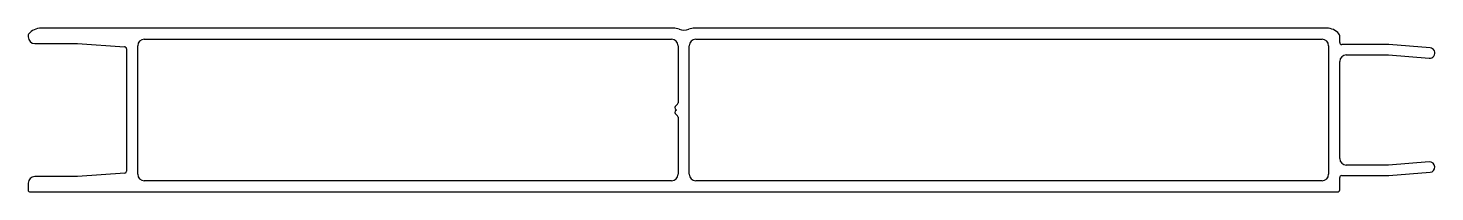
# Model space of a CAD drawing. Extents: x 2081 to 2295, y 1871 to 1896.
import ezdxf

# ---------------------------------------------------------------- set-up
doc = ezdxf.new("R2010")
doc.units = 0
doc.layers.get('0').update_dxf_attribs({"linetype": 'CONTINUOUS'})

msp = doc.modelspace()

# ---------------------------------------------------------------- linework, layer by layer
for p, q in [((2080.73, 1895), (2080.73, 1894.76)), ((2179.1, 1896.11), (2082.73, 1896.11)), ((2098.43, 1894.41), (2178.83, 1894.41)), ((2278.73, 1896.1), (2182.37, 1896.11)), ((2182.53, 1894.41), (2278.03, 1894.41)), ((2280.73, 1893.91), (2280.73, 1894.92)), ((2081.73, 1893.76), (2088.23, 1893.76)), ((2088.23, 1893.76), (2095.43, 1893.26)), ((2095.73, 1892.96), (2095.73, 1874.26)), ((2097.43, 1873.81), (2097.43, 1893.41)), ((2179.83, 1893.41), (2179.83, 1884.69)), ((2181.53, 1873.81), (2181.53, 1893.41)), ((2279.03, 1893.41), (2279.03, 1873.81)), ((2288.23, 1893.61), (2281.03, 1893.61)), ((2281.73, 1892.01), (2288.16, 1892.01)), ((2288.16, 1892.01), (2294.37, 1891.51)), ((2294.5, 1893.11), (2288.23, 1893.61)), ((2280.73, 1876.21), (2280.73, 1891.01)), ((2179.76, 1884.52), (2179.4, 1884.16)), ((2179.4, 1883.81), (2179.6, 1883.61)), ((2179.6, 1883.61), (2179.4, 1883.41)), ((2179.4, 1883.06), (2179.76, 1882.71)), ((2179.83, 1882.53), (2179.83, 1873.81)), ((2288.16, 1875.21), (2281.73, 1875.21)), ((2294.38, 1875.69), (2288.16, 1875.21)), ((2088.23, 1873.46), (2081.73, 1873.46)), ((2095.47, 1873.97), (2088.23, 1873.46)), ((2178.83, 1872.81), (2098.43, 1872.81)), ((2278.03, 1872.81), (2182.53, 1872.81)), ((2280.73, 1871.41), (2280.73, 1873.31)), ((2281.03, 1873.61), (2288.23, 1873.61)), ((2288.23, 1873.61), (2294.51, 1874.11)), ((2080.73, 1872.46), (2080.73, 1871.41)), ((2081.03, 1871.11), (2280.43, 1871.11))]:
    msp.add_line(p, q)
for centre, radius, start, end in [((2081.03, 1895), 0.3, 140.8012, 181.1844), ((2081.73, 1894.76), 1, 180, 270), ((2082.73, 1893.61), 2.5, 90, 140.8012), ((2098.43, 1893.41), 1, 90, 180), ((2178.83, 1893.41), 1, 0, 90), ((2179.1, 1893.61), 2.5, 68.8645, 89.9959), ((2180.73, 1897.81), 2.01, 248.8645, 291.3765), ((2182.37, 1893.61), 2.5, 89.9924, 111.3765), ((2182.53, 1893.41), 1, 90, 180), ((2278.03, 1893.41), 1, 0, 90), ((2278.73, 1893.61), 2.49, 40.9907, 90), ((2280.23, 1894.92), 0.5, 0.001, 40.9907), ((2095.43, 1892.96), 0.3, 0, 89.9916), ((2281.03, 1893.91), 0.3, 180.5171, 270), ((2281.73, 1891.01), 1, 90, 180), ((2294.43, 1892.31), 0.802, 265.3894, 85.4261), ((2179.58, 1883.99), 0.25, 135, 225), ((2179.58, 1883.24), 0.25, 135, 225), ((2179.58, 1884.69), 0.25, 315, 360), ((2179.58, 1882.53), 0.25, 0, 45), ((2281.73, 1876.21), 1, 180, 270), ((2294.44, 1874.9), 0.79, 274.5739, 94.381), ((2081.73, 1872.46), 1, 90, 180), ((2095.43, 1874.26), 0.3, 277.9366, 0), ((2098.43, 1873.81), 1, 180, 270), ((2178.83, 1873.81), 1, 270, 0), ((2182.53, 1873.81), 1, 180, 270), ((2278.03, 1873.81), 1, 270, 0), ((2281.03, 1873.31), 0.3, 90, 180.5166), ((2081.03, 1871.41), 0.3, 180.3169, 270), ((2280.43, 1871.41), 0.3, 270, 0)]:
    msp.add_arc(centre, radius, start, end)

doc.saveas('drawing.dxf')
